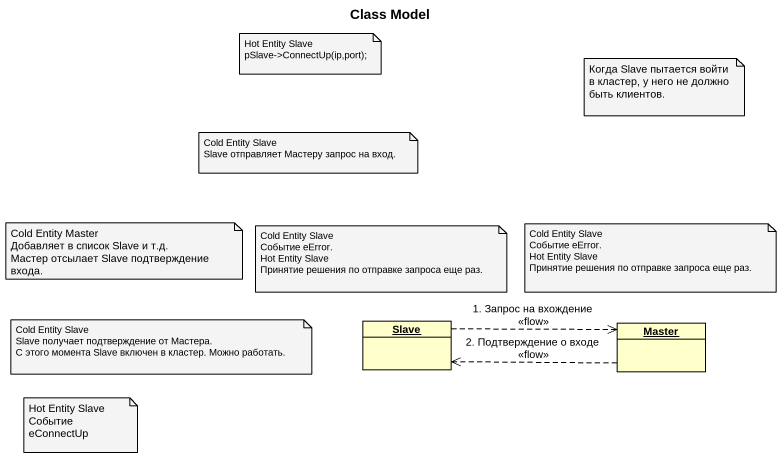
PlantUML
@startuml
title Class Model
hide circle
hide empty members
object Slave
object Master
Slave .right.> Master : 1. Запрос на вхождение\n<<flow>>
Master .left.> Slave : 2. Подтверждение о входе\n<<flow>>
note as N1
  Hot Entity Slave
  pSlave->ConnectUp(ip,port);
end note
note as N2
  Когда Slave пытается войти в кластер, у него не должно быть клиентов.
end note
note as N3
  Cold Entity Slave
  Slave отправляет Мастеру запрос на вход.
end note
note as N4
  Cold Entity Master
  Добавляет в список Slave и т.д.
  Мастер отсылает Slave подтверждение входа.
end note
note as N5
  Cold Entity Slave
  Событие eError.
  Hot Entity Slave
  Принятие решения по отправке запроса еще раз.
end note
note as N6
  Cold Entity Slave
  Событие eError.
  Hot Entity Slave
  Принятие решения по отправке запроса еще раз.
end note
note as N7
  Cold Entity Slave
  Slave получает подтверждение от Мастера.
  С этого момента Slave включен в кластер. Можно работать.
end note
note as N8
  Hot Entity Slave
  Событие eConnectUp
end note
@enduml
